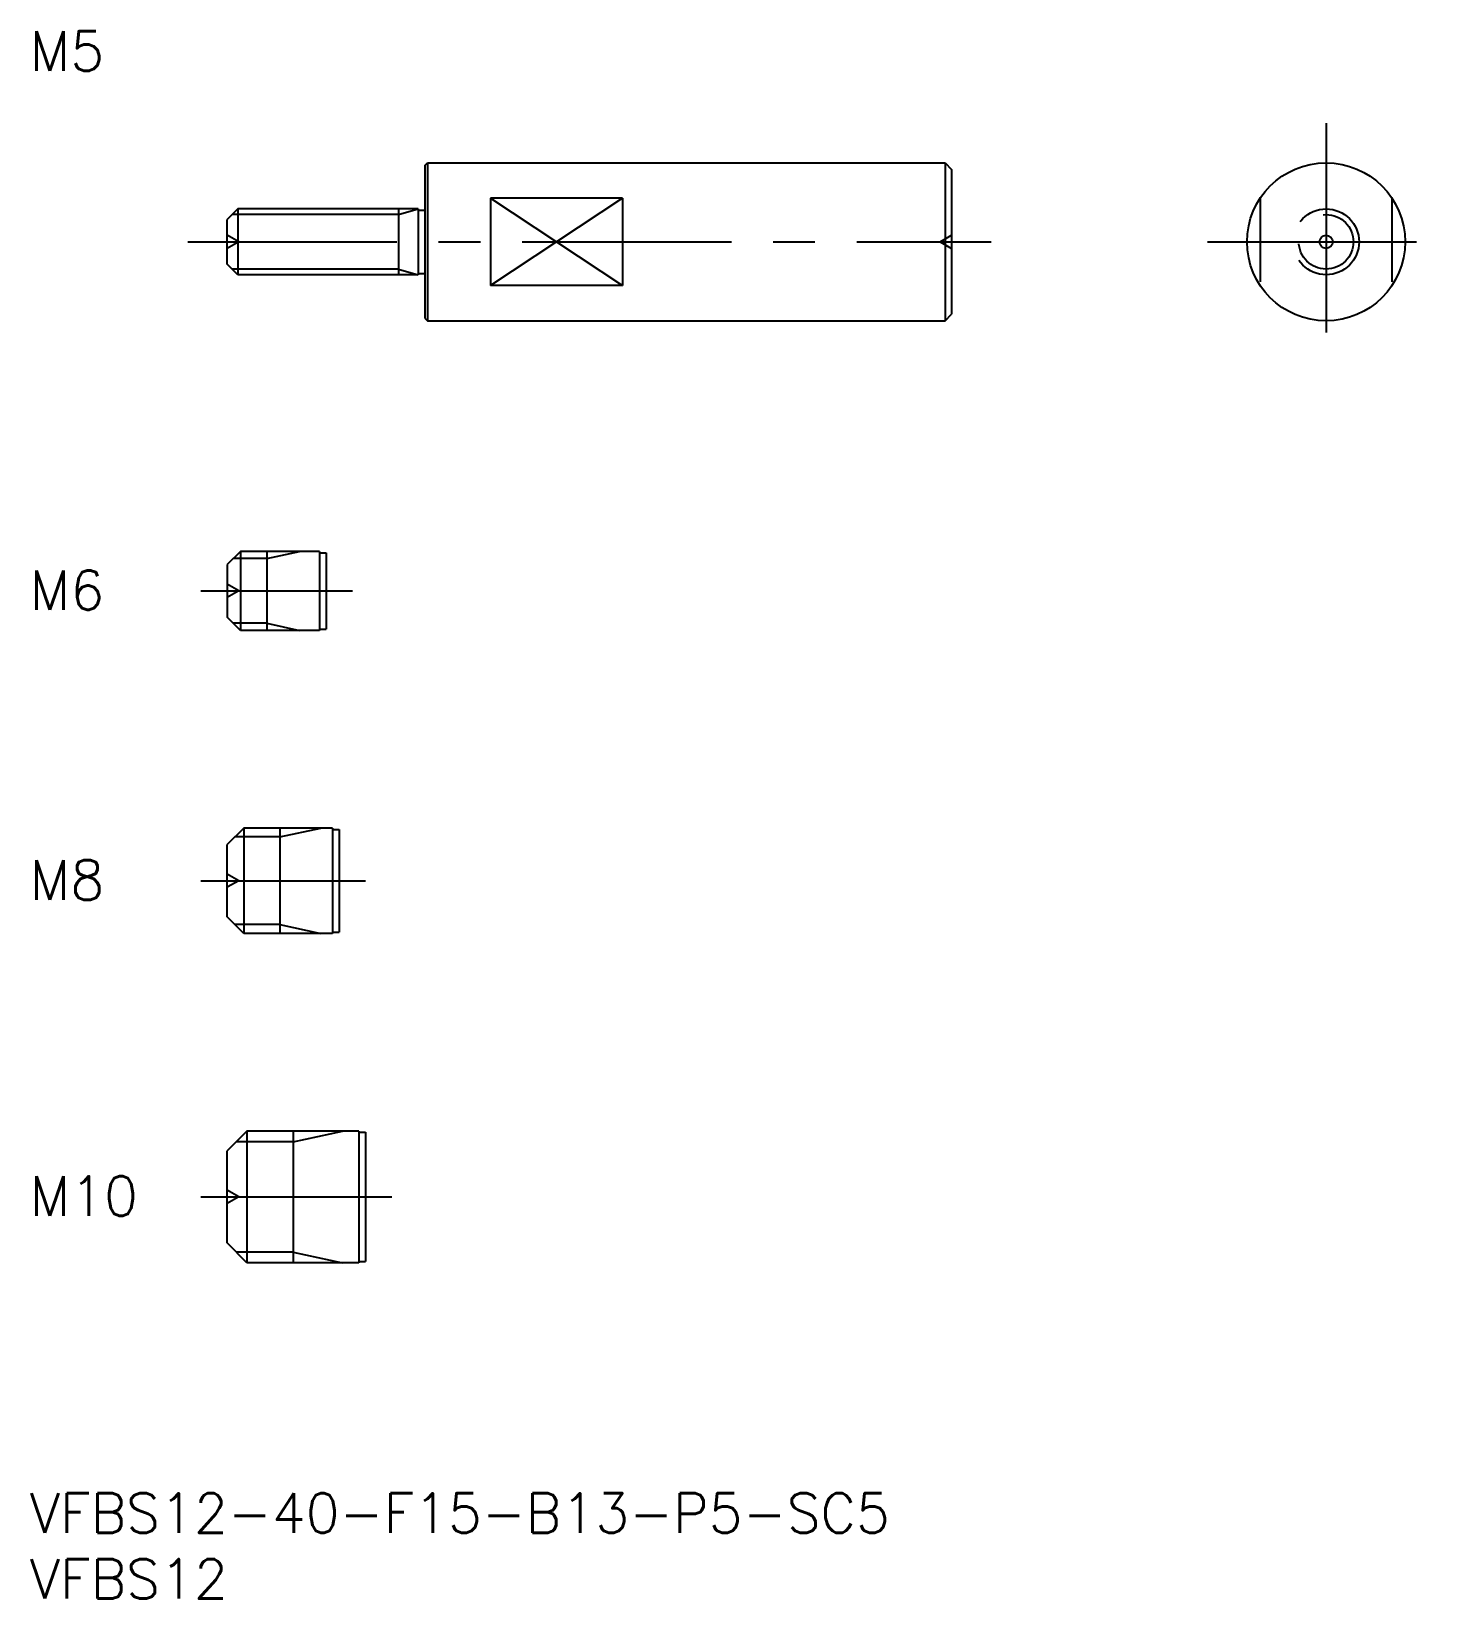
# Model space of a CAD drawing. Extents: x 0 to 107, y -8 to 111.
import ezdxf

# ---------------------------------------------------------------- set-up
doc = ezdxf.new("R2010")
doc.units = 0
doc.header["$LTSCALE"] = 0.5
doc.linetypes.add('CENTER', pattern=[50.8, 31.75, -6.35, 6.35, -6.35])
doc.linetypes.add('DASHED', pattern=[19.05, 12.7, -6.35])
for name, color, linetype in [('MSM_CENTER', 1, 'CENTER'), ('MSM_CONTINUOUS', 7, 'CONTINUOUS'), ('MSM_DASHED', 4, 'DASHED'), ('MSM_NARROW', 5, 'CONTINUOUS'), ('MSM_PART_NUMBER', 7, 'CONTINUOUS')]:
    doc.layers.add(name, color=color, linetype=linetype)
doc.styles.get("Standard").update_dxf_attribs({"font": 'txt.shx', "height": 1, "bigfont": 'bigfont.shx'})

# ---------------------------------------------------------------- blocks, each defined once
blk = doc.blocks.new('*U10')
at = {"layer": 'MSM_PART_NUMBER'}
blk.add_text('VFBS12-40-F15-B13-P5-SC5', height=3, dxfattribs=at).set_placement((0, -3))
blk = doc.blocks.new('*U11')
at = {"layer": 'MSM_PART_NUMBER'}
blk.add_text('VFBS12', height=3, dxfattribs=at).set_placement((0, -8))
blk = doc.blocks.new('*U12')
at = {"layer": 'MSM_PART_NUMBER'}
blk.add_text('M10', height=3, dxfattribs=at).set_placement((0, 21.06))
blk = doc.blocks.new('*U13')
at = {"layer": 'MSM_PART_NUMBER'}
blk.add_text('M8', height=3, dxfattribs=at).set_placement((0, 45.06))
blk = doc.blocks.new('*U14')
at = {"layer": 'MSM_PART_NUMBER'}
blk.add_text('M6', height=3, dxfattribs=at).set_placement((0, 67.06))
blk = doc.blocks.new('*U15')
at = {"layer": 'MSM_PART_NUMBER'}
blk.add_text('M5', height=3, dxfattribs=at).set_placement((0, 107.98))

msp = doc.modelspace()

# ---------------------------------------------------------------- linework, layer by layer
at = {"layer": 'MSM_CENTER'}
for p, q in [((98.43, 104), (98.43, 86)), ((12, 95), (73, 95)), ((89.43, 95), (107.43, 95)), ((13, 68.5), (24.5, 68.5)), ((13, 46.5), (25.5, 46.5)), ((13, 22.5), (27.5, 22.5))]:
    msp.add_line(p, q, dxfattribs=at)
at = {"layer": 'MSM_CONTINUOUS'}
for p, q in [((30, 100.8), (30.2, 101)), ((30, 100.8), (30, 89.2)), ((30.2, 101), (69.5, 101)), ((30.2, 101), (30.2, 89)), ((69.5, 101), (69.5, 89)), ((69.5, 101), (70, 100.5)), ((70, 100.5), (70, 89.5)), ((35, 98.32), (35, 91.68)), ((45, 98.32), (35, 98.32)), ((45, 98.32), (45, 91.68)), ((15.8, 97.5), (15, 96.7)), ((15, 93.3), (15, 96.7)), ((29.5, 97.5), (15.8, 97.5)), ((15.8, 97.5), (15.8, 92.5)), ((28, 97.5), (28, 92.5)), ((29.5, 97.5), (29.5, 92.5)), ((29.5, 97.4), (30, 97.4)), ((15.8, 92.5), (15, 93.3)), ((29.5, 92.5), (15.8, 92.5)), ((29.5, 92.6), (30, 92.6)), ((45, 91.68), (35, 91.68)), ((69.5, 89), (70, 89.5)), ((30, 89.2), (30.2, 89)), ((30.2, 89), (69.5, 89)), ((16, 71.5), (15, 70.5)), ((22, 71.5), (16, 71.5)), ((16, 71.5), (16, 65.5)), ((18, 71.5), (18, 65.5)), ((22, 71.5), (22, 65.5)), ((22, 71.4), (22.5, 71.4)), ((22.5, 71.4), (22.5, 65.6)), ((15, 70.5), (15, 66.5)), ((16, 65.5), (15, 66.5)), ((22, 65.5), (16, 65.5)), ((22, 65.6), (22.5, 65.6)), ((16.25, 50.5), (15, 49.25)), ((23, 50.5), (16.25, 50.5)), ((16.25, 50.5), (16.25, 42.5)), ((19, 50.5), (19, 42.5)), ((23, 50.5), (23, 42.5)), ((23, 50.4), (23.5, 50.4)), ((23.5, 50.4), (23.5, 42.6)), ((15, 43.75), (15, 49.25)), ((16.25, 42.5), (15, 43.75)), ((23, 42.5), (16.25, 42.5)), ((23, 42.6), (23.5, 42.6)), ((16.5, 27.5), (15, 26)), ((25, 27.5), (16.5, 27.5)), ((16.5, 27.5), (16.5, 17.5)), ((20, 27.5), (20, 17.5)), ((25, 27.5), (25, 17.5)), ((25, 27.4), (25.5, 27.4)), ((25.5, 27.4), (25.5, 17.6)), ((15, 19), (15, 26)), ((16.5, 17.5), (15, 19)), ((25, 17.5), (16.5, 17.5)), ((25, 17.6), (25.5, 17.6))]:
    msp.add_line(p, q, dxfattribs=at)
for radius in [6, 0.5]:
    msp.add_circle((98.43, 95), radius, dxfattribs=at)
at = {"layer": 'MSM_DASHED'}
for p, q in [((93.43, 98.32), (93.43, 91.68)), ((103.43, 98.32), (103.43, 91.68)), ((15.87, 95), (15, 95.5)), ((69.13, 95), (70, 95.5)), ((15.87, 95), (15, 94.5)), ((69.13, 95), (70, 94.5)), ((70, 95), (70, 95)), ((15.87, 68.5), (15, 69)), ((15.87, 68.5), (15, 68)), ((15.87, 46.5), (15, 47)), ((15.87, 46.5), (15, 46)), ((15.87, 22.5), (15, 23)), ((15.87, 22.5), (15, 22))]:
    msp.add_line(p, q, dxfattribs=at)
for radius in [2.5, 2.07]:
    msp.add_circle((98.43, 95), radius, dxfattribs=at)
at = {"layer": 'MSM_NARROW'}
for p, q in [((35, 98.32), (45, 91.68)), ((45, 98.32), (35, 91.68)), ((28, 97.07), (15.37, 97.07)), ((28, 97.07), (29.5, 97.5)), ((28, 92.93), (15.37, 92.93)), ((28, 92.93), (29.5, 92.5)), ((18, 70.96), (20.5, 71.5)), ((18, 70.96), (15.46, 70.96)), ((18, 66.04), (15.46, 66.04)), ((18, 66.04), (20.5, 65.5)), ((19, 49.82), (22.12, 50.5)), ((19, 49.82), (15.57, 49.82)), ((19, 43.18), (15.57, 43.18)), ((19, 43.18), (22.12, 42.5)), ((20, 26.69), (23.75, 27.5)), ((20, 26.69), (15.69, 26.69)), ((20, 18.31), (15.69, 18.31)), ((20, 18.31), (23.75, 17.5))]:
    msp.add_line(p, q, dxfattribs=at)

# ---------------------------------------------------------------- block references
at = {"layer": 'MSM_CONTINUOUS'}
for name in ['*U15', '*U14', '*U13', '*U12', '*U10', '*U11']:
    msp.add_blockref(name, (0, 0), dxfattribs=at)

doc.saveas('drawing.dxf')
